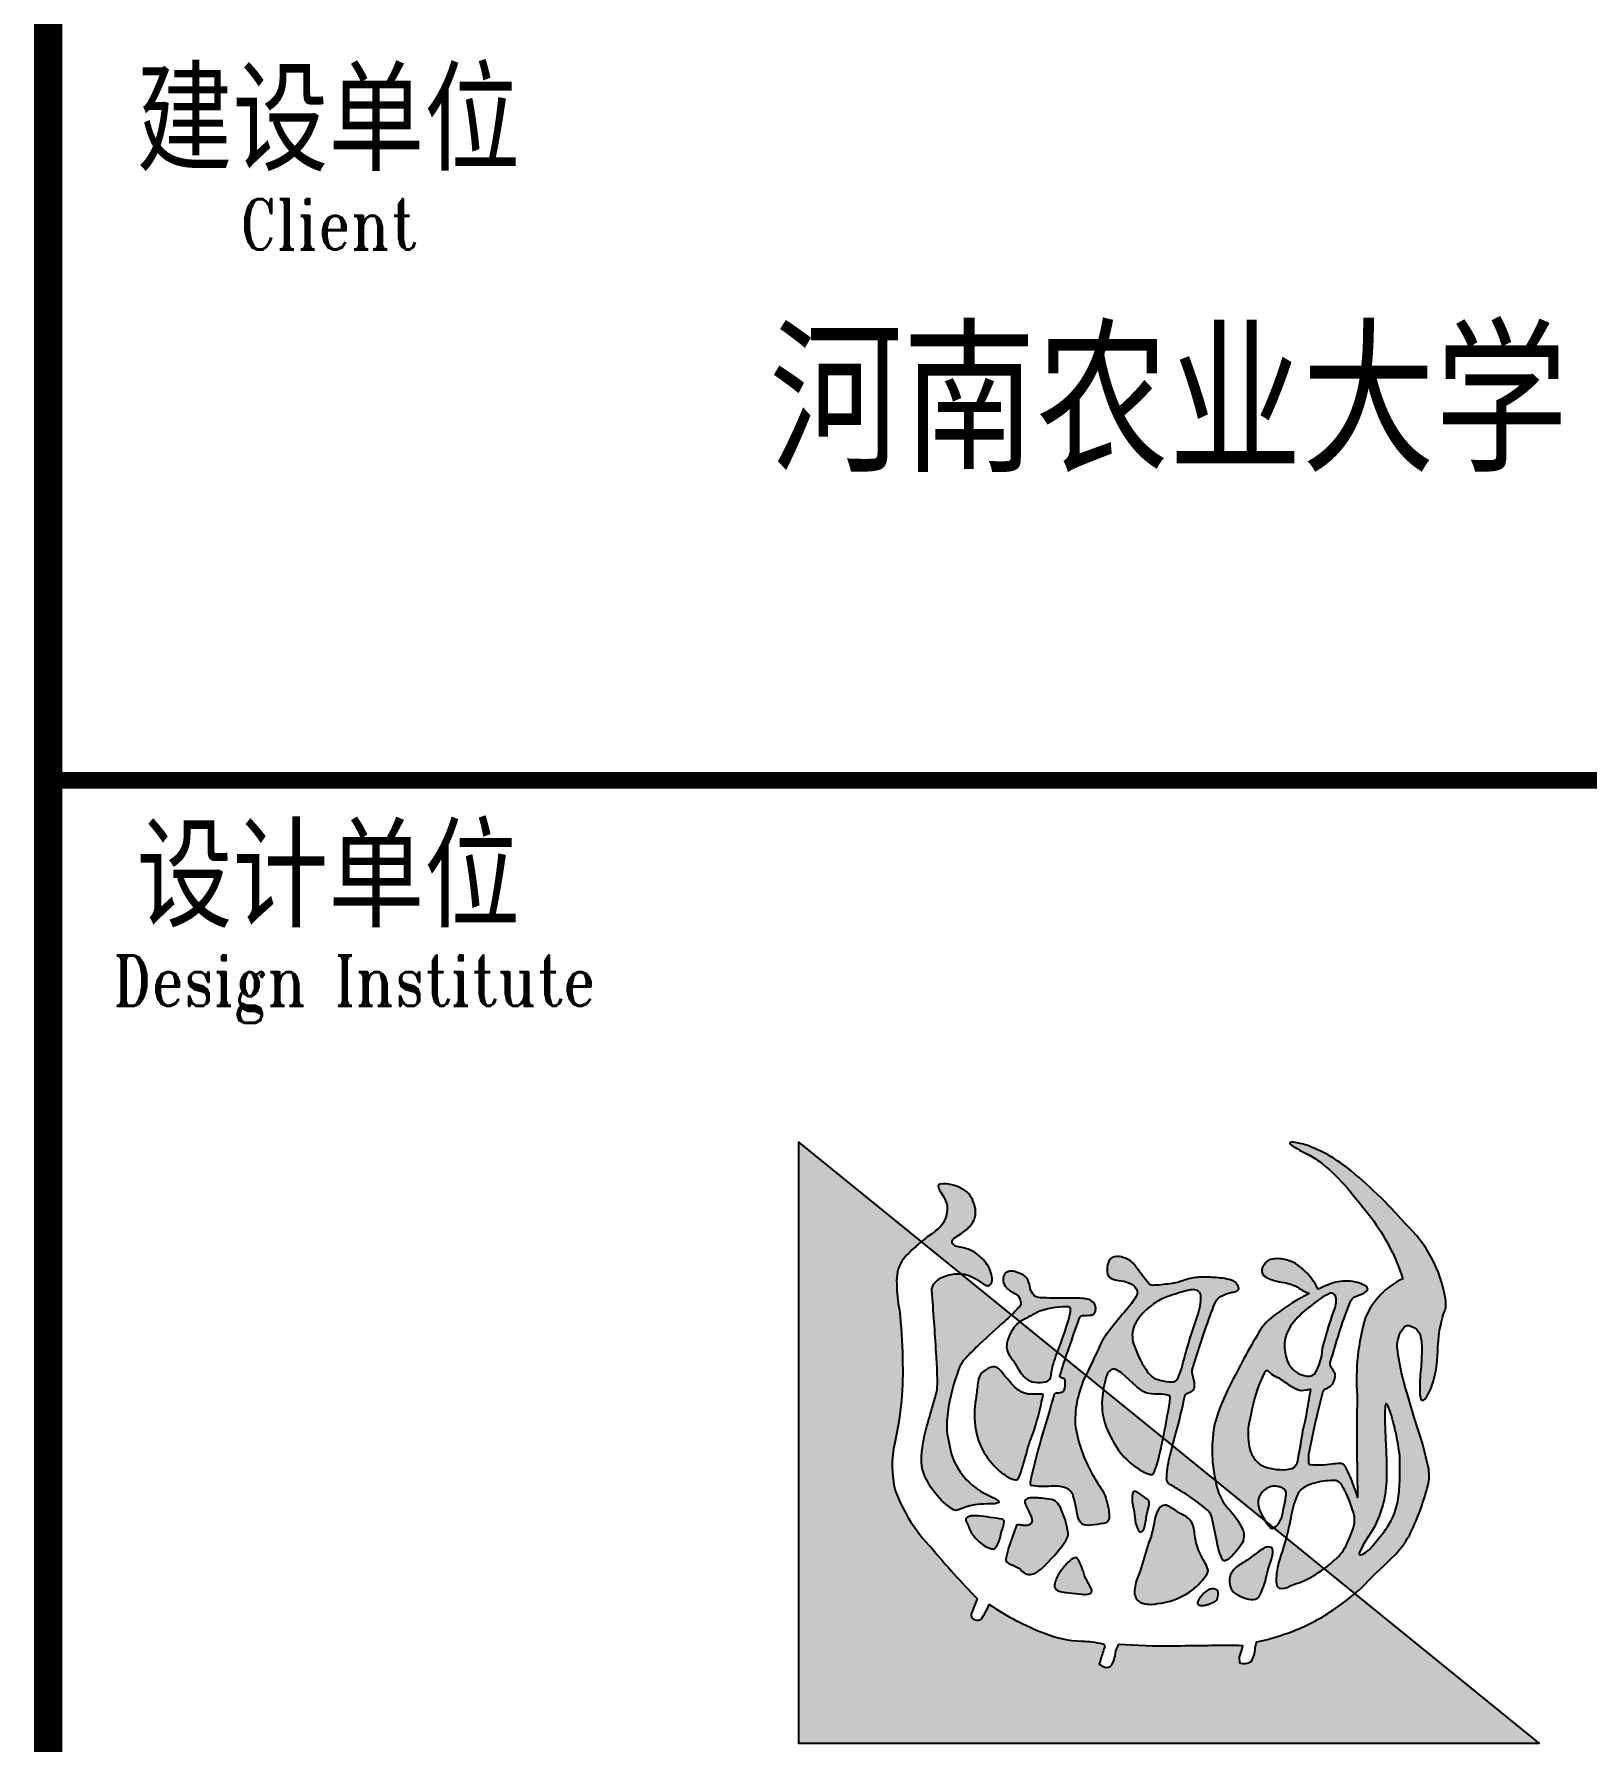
# Model space of a CAD drawing. Extents: x -336391 to 664021, y -458009 to -178412.
# Drawn here: x -31661 to -26119, y -327762 to -321666 of the extents above; entities that cross this region are included whole.
import ezdxf
from ezdxf.enums import TextEntityAlignment as Align

# ---------------------------------------------------------------- set-up
doc = ezdxf.new("R2010")
doc.units = 0
doc.header["$LTSCALE"] = 1000
doc.header["$MEASUREMENT"] = 0
doc.layers.get('0').update_dxf_attribs({"linetype": 'CONTINUOUS'})
doc.layers.add('图框', color=7, linetype='CONTINUOUS')
doc.styles.add('TKZ1_tjhts.shx', font='tjromant.shx', dxfattribs={"bigfont": 'tjhts.shx'})
doc.styles.add('TKZ2_tjkts.shx', font='tjromant.shx', dxfattribs={"bigfont": 'tjkts.shx'})

# ---------------------------------------------------------------- blocks, each defined once
blk = doc.blocks.new('TJAD_TK_LOGO')
for points in [[(0.3088, 0.2387, -0.055111), (0.2978, 0.218, -0.399817), (0.2889, 0.2131, -0.15154), (0.2813, 0.2164, -0.301448), (0.2805, 0.2256, 0.010306), (0.2893, 0.248, -0.01851), (0.2158, 0.3296, -0.103184), (0.1567, 0.4231, -0.120959), (0.1559, 0.5005, 0.063512), (0.1683, 0.6375, 0.024265), (0.1633, 0.7157, -0.039016), (0.1589, 0.7586, -0.148803), (0.1672, 0.7952, -0.063522), (0.1899, 0.8185, -0.021561), (0.1991, 0.8269), (0, 0.9887), (0, 0.0136), (1.2, 0.0136), (0.9015, 0.2562, -0.02734), (0.8698, 0.2318, -0.056811), (0.8015, 0.1955, -0.043653), (0.7428, 0.1781, 0.070224), (0.7398, 0.1676, -0.155586), (0.7336, 0.1464, -0.268078), (0.7145, 0.1445, 0.046034), (0.7138, 0.1514, -0.10837), (0.7157, 0.158, 0.067272), (0.7193, 0.1723, 0.007869), (0.606, 0.1714, -0.018474), (0.519, 0.1742, 0.089356), (0.5135, 0.1595, -0.084297), (0.509, 0.1441, -0.378712), (0.4979, 0.1366, -0.129516), (0.4872, 0.1418, 0.010082), (0.4893, 0.1483, -0.06366), (0.4927, 0.1585, -0.047427), (0.496, 0.17, 0.412458), (0.4928, 0.175, 0.04646), (0.4591, 0.1791, -0.083304), (0.3984, 0.1918, -0.056916)], [(0.2775, 0.8514, 0.150805), (0.2864, 0.8696, 0.118181), (0.2844, 0.888, 0.061251), (0.2779, 0.9015, 0.110829), (0.2658, 0.9118, 0.065976), (0.2483, 0.9188, 0.129921), (0.2287, 0.9197, 0.40681), (0.2264, 0.9157, 0.07663), (0.2303, 0.907, -0.019502), (0.2369, 0.8958, -0.085799), (0.2406, 0.8843, -0.150999), (0.2351, 0.8585, -0.086307), (0.2248, 0.8465, -0.019332), (0.2062, 0.8326, 0.015742), (0.1991, 0.8269), (0.2636, 0.7745, -0.014783), (0.2672, 0.7742, -0.092021), (0.2852, 0.7675, -0.021612), (0.2992, 0.7583, 0.020501), (0.3016, 0.7569, -0.138406), (0.302, 0.7565, -0.004327), (0.3042, 0.7558, 0.041521), (0.3068, 0.7553, 0.017006), (0.3094, 0.7562, 0.175362), (0.3127, 0.7602, 0.115175), (0.3133, 0.7703, 0.133458), (0.3016, 0.7947, 0.090138), (0.282, 0.8113, 0.068529), (0.2674, 0.8165, -0.013934), (0.2566, 0.8189, -0.201719), (0.2496, 0.8239, -0.378426), (0.2504, 0.8307, -0.084166), (0.2598, 0.8373, 0.070184)], [(0.4736, 0.7314, 0.018572), (0.4732, 0.7314), (0.4732, 0.7318, 0.06936), (0.4703, 0.733, 0.047212), (0.46, 0.7347, 0.024282), (0.4431, 0.7352, -0.000753), (0.4115, 0.7353, -0.013374), (0.3921, 0.7358, -0.164458), (0.3817, 0.7396, -0.15617), (0.3755, 0.7508, 0.064833), (0.3714, 0.765, 0.17195), (0.3603, 0.7744, 0.077232), (0.3482, 0.7786, 0.099365), (0.3407, 0.7784, 0.128164), (0.3354, 0.7756, 0.199677), (0.3314, 0.766, 0.156287), (0.3348, 0.7545, 0.086381), (0.3434, 0.7463, 0.029794), (0.3514, 0.742, -0.218512), (0.3587, 0.7337, -0.050196), (0.3602, 0.726, -0.223734), (0.3564, 0.7197, -0.013892), (0.3452, 0.7082), (0.3589, 0.6971, -0.00619), (0.3868, 0.7123, -0.093205), (0.4339, 0.7212, -0.103421), (0.4394, 0.72, -0.384925), (0.4409, 0.717, -0.045853), (0.4384, 0.7029, -0.014561), (0.4233, 0.6576, 0.006316), (0.4195, 0.6478), (0.4323, 0.6374, -0.003465), (0.4348, 0.6445, -0.002724), (0.4557, 0.7043, -0.338072), (0.4611, 0.707, 0.005218), (0.4734, 0.7074, 0.309415), (0.4756, 0.7082, 0.132077), (0.4786, 0.7099, 0.147744), (0.4814, 0.7154, 0.135646), (0.4808, 0.7231, 0.18433)], [(0.2636, 0.7745, 0.064867), (0.2476, 0.7736, 0.116531), (0.2256, 0.7646, 0.208218), (0.2161, 0.7503, 0.02194), (0.2164, 0.7413, -0.003556), (0.2234, 0.6402, -0.008585), (0.2249, 0.6059, -0.036626), (0.2244, 0.5869, -0.030322), (0.2188, 0.5654, 0.008639), (0.2079, 0.5277, 0.029199), (0.2005, 0.4927, 0.047639), (0.1991, 0.4689, 0.083135), (0.2032, 0.4501, 0.077424), (0.2218, 0.4185, 0.095524), (0.2514, 0.392, 0.133345), (0.2555, 0.391, 0.037671), (0.266, 0.3945, -0.074764), (0.2892, 0.4005, -0.017227), (0.3115, 0.4018, 0.103318), (0.3238, 0.4034, 0.529251), (0.3243, 0.406, 0.058891), (0.3103, 0.4144, -0.106556), (0.2722, 0.4408, -0.157893), (0.2439, 0.4997, -0.090292), (0.2406, 0.5406, -0.061166), (0.2567, 0.6121, -0.11155), (0.2702, 0.6374, -0.016825), (0.2934, 0.6606, -0.002917), (0.3335, 0.6973, 0.013927), (0.3452, 0.7082)], [(0.7559, 0.3745, 0.010654), (0.7583, 0.3709, 0.091005), (0.7649, 0.363, 0.311976), (0.7704, 0.3627)]]:
    blk.add_hatch(color=256).paths.add_polyline_path(points)
h = blk.add_hatch(color=256)
h.paths.add_polyline_path([(0.9815, 0.6879, -0.266995), (0.9881, 0.6909, -0.078548), (0.9944, 0.6887, -0.061401), (1.0014, 0.6847, -0.140506), (1.0072, 0.6756, -0.075077), (1.01, 0.6533, -0.023792), (1.0084, 0.6201, 0.028581), (1.0066, 0.5847, 0.083513), (1.0086, 0.5717, 0.556873), (1.0142, 0.5709, 0.099876), (1.0276, 0.5963, 0.058859), (1.0349, 0.6333, 0.00868), (1.0364, 0.6602, -0.055868), (1.0453, 0.7097, 0.012909), (1.0489, 0.7191, 0.07627), (1.0482, 0.7339, 0.168287), (0.9831, 0.856, 0.045812), (0.8895, 0.9461, 0.082299), (0.8236, 0.9829, 0.045024), (0.8019, 0.9879, 0.184323), (0.7964, 0.9871, 0.401214), (0.7969, 0.9849, 0.073894), (0.8027, 0.9803, 0.009968), (0.8278, 0.9671, -0.045085), (0.8493, 0.9526, -0.042435), (0.8895, 0.9133, -0.014659), (0.9326, 0.8595, -0.075958), (0.9793, 0.7665, 0.183281), (0.9189, 0.7042, 0.093166), (0.9053, 0.5774, 0.002645), (0.9049, 0.5388), (0.9501, 0.5388, -0.021718), (0.9509, 0.5614, -0.060902), (0.9515, 0.5634, -0.750169), (0.9534, 0.5633, -0.062141), (0.956, 0.5585, -0.02804), (0.962, 0.5406, -0.001207), (0.9625, 0.5388), (0.9987, 0.5388), (0.9978, 0.5418), (0.9864, 0.5809, -0.042759), (0.9711, 0.6483, -0.166183), (0.9757, 0.68, -0.02967)])
h.paths.add_polyline_path([(0.9205, 0.7467, 0.337691), (0.9223, 0.7504, 0.234051), (0.9175, 0.7558, 0.085029), (0.898, 0.762, 0.109404), (0.8666, 0.76, 0.027051), (0.8419, 0.7495, 0.096966), (0.8201, 0.7794, 0.147389), (0.7879, 0.798, 0.110178), (0.7649, 0.7978, 0.193659), (0.7543, 0.7891, 0.105864), (0.7507, 0.7813, 0.322715), (0.7561, 0.77, 0.090222), (0.7753, 0.7627, 0.021428), (0.79, 0.7597, -0.062248), (0.8018, 0.7563, -0.0489), (0.8136, 0.7497, 0.061445), (0.8276, 0.7426, 0.045204), (0.7732, 0.709, 0.105153), (0.7461, 0.6801, 0.017534), (0.699, 0.5933, 0.04727), (0.6765, 0.5388), (0.7311, 0.5388, -0.016538), (0.7329, 0.5457, -0.06987), (0.7549, 0.6147, -0.55525), (0.7623, 0.616, 0.087068), (0.7725, 0.608, 0.000587), (0.779, 0.6054, 0.051645), (0.7807, 0.6041, 0.002312), (0.7982, 0.5921, 0.1078), (0.8147, 0.5849, 0.06971), (0.8302, 0.5876, -0.002349), (0.8243, 0.554, -0.014725), (0.8217, 0.5388), (0.8389, 0.5388, -0.003665), (0.8417, 0.5498, -0.003176), (0.8503, 0.5842, -0.214328), (0.8554, 0.5888, 0.079005), (0.8638, 0.5943, 0.136284), (0.8689, 0.6041, 0.042038), (0.8698, 0.6101, 0.121208), (0.8685, 0.6149, 0.033156), (0.8637, 0.6221, -0.089896), (0.8614, 0.627, -0.153361), (0.8622, 0.6323, -0.00558), (0.8761, 0.6782, -0.02004), (0.8922, 0.7241, -0.10938), (0.8997, 0.7368, 0.024126), (0.911, 0.7409, 0.094696)])
h.paths.add_polyline_path([(0.8709, 0.7365, -0.143663), (0.8674, 0.7141, 0.018808), (0.8493, 0.6538, -0.117601), (0.8367, 0.6124, -0.229986), (0.8191, 0.6095, -0.2857), (0.7904, 0.6393, -0.267121), (0.8025, 0.6968, -0.053371), (0.8316, 0.7238, -0.07094), (0.8606, 0.7426, -0.49062)], flags=16)
h = blk.add_hatch(color=256)
h.paths.add_polyline_path([(0.7123, 0.7547, 0.083086), (0.7078, 0.7611, 0.127732), (0.7011, 0.7644, 0.060999), (0.6727, 0.7685, 0.050289), (0.6488, 0.769, 0.061315), (0.6263, 0.7647, -0.058239), (0.6053, 0.759, -0.023274), (0.5769, 0.7559, -0.318074), (0.5654, 0.7615, -0.012807), (0.5459, 0.787, 0.176594), (0.5273, 0.8007, 0.141446), (0.5118, 0.8023, 0.254042), (0.5015, 0.7926, 0.094349), (0.5002, 0.7774, 0.272202), (0.5073, 0.7669, 0.06938), (0.523, 0.7632, -0.099001), (0.5405, 0.7575, -0.173209), (0.5486, 0.7467, -0.244282), (0.547, 0.7377, -0.042049), (0.5309, 0.7159, 0.019533), (0.5043, 0.6835, 0.074328), (0.4889, 0.6592, -0.003717), (0.4656, 0.6104), (0.4938, 0.5874, -0.03259), (0.4985, 0.6073, -0.114709), (0.5043, 0.6174), (0.5072, 0.6195), (0.5091, 0.6202), (0.5118, 0.6201), (0.5142, 0.6193), (0.5231, 0.6138), (0.5294, 0.6085), (0.5482, 0.5915), (0.5545, 0.5865), (0.5549, 0.5865, 0.137325), (0.5628, 0.5817, 0.052206), (0.5812, 0.5795, -0.039081), (0.5963, 0.5784, -0.061234), (0.5998, 0.5775, -0.389955), (0.6022, 0.5741, -0.015439), (0.6014, 0.5665, -0.009793), (0.5919, 0.5135, -0.001555), (0.5909, 0.5086), (0.6061, 0.4962, -0.005675), (0.6129, 0.5218, 0.021764), (0.6244, 0.5699, -0.037231), (0.6265, 0.5785, -0.166808), (0.6296, 0.5808, 0.014415), (0.6366, 0.5837, 0.232872), (0.6415, 0.5909, 0.087887), (0.641, 0.6009, 0.002273), (0.6378, 0.6149, -0.178357), (0.6381, 0.6188, -0.001216), (0.6509, 0.6596, -0.011476), (0.6643, 0.6991, -0.017032), (0.6756, 0.7288, -0.192629), (0.6888, 0.7399, -0.05264), (0.7021, 0.7447, 0.121865), (0.7115, 0.7475, 0.384919)])
h.paths.add_polyline_path([(0.5967, 0.7372, -0.021509), (0.6281, 0.7468, -0.053885), (0.6378, 0.7487, -0.363115), (0.652, 0.7407, -0.093078), (0.646, 0.7046, 0.023125), (0.6222, 0.6265, -0.067346), (0.6135, 0.6034, -0.278742), (0.6057, 0.5995, -0.067064), (0.5855, 0.6021, -0.223721), (0.5632, 0.6194, -0.070697), (0.543, 0.6609, -0.171192), (0.5437, 0.69, -0.090372), (0.5638, 0.7166, -0.097027)], flags=16)
h = blk.add_hatch(color=256)
h.paths.add_polyline_path([(0.4195, 0.6478), (0.3589, 0.6971, 0.122439), (0.3441, 0.6794, 0.077208), (0.3376, 0.6622, 0.221374), (0.3431, 0.6401, -0.044103), (0.3534, 0.6251, 0.092474), (0.3673, 0.6059, 0.149827), (0.383, 0.5987, 0.078107), (0.4006, 0.5996, 0.300992), (0.4085, 0.6066, 0.003448), (0.4116, 0.6244, -0.014936)])
h.paths.add_polyline_path([(0.4481, 0.5312, -0.118411), (0.4656, 0.6104), (0.4323, 0.6374, 0.013731), (0.4236, 0.6091, 0.354128), (0.4255, 0.6066, 0.149403), (0.4255, 0.6062, -0.033756), (0.429, 0.6051, -0.301225), (0.4322, 0.6016, -0.067966), (0.4306, 0.5853, -0.155357), (0.4255, 0.5826, -0.0383), (0.4175, 0.5813, 0.394404), (0.4141, 0.5771, -0.002997), (0.3933, 0.5061, 0.027314), (0.3759, 0.4366, 0.262389), (0.3769, 0.4312, 0.054171), (0.4093, 0.4301, -0.120269), (0.4322, 0.4278, -0.238212), (0.445, 0.4145, -0.030328), (0.4518, 0.3843, 0.177342), (0.4589, 0.3692, 0.189169), (0.4732, 0.3674, 0.024901), (0.4941, 0.3699, 0.43233), (0.5035, 0.3812, 0.054023), (0.4992, 0.4064, 0.072563), (0.4928, 0.4227, -0.024272), (0.4732, 0.4551, -0.09052)])
h.paths.add_polyline_path([(0.5909, 0.5086), (0.4938, 0.5874, 0.02545), (0.492, 0.5716, 0.128799), (0.5009, 0.5201, 0.044216), (0.5216, 0.4843, 0.076323), (0.548, 0.4604, 0.034366), (0.5624, 0.4519, 0.076032), (0.5722, 0.4489, 0.341488), (0.575, 0.4509, 0.069217), (0.5844, 0.4795, 0.009229)])
h.paths.add_polyline_path([(0.6061, 0.4962, 0.003269), (0.6024, 0.4814, 0.051211), (0.5967, 0.4451, 0.204101), (0.5987, 0.435, -0.011598), (0.6232, 0.4203, -0.044991), (0.6598, 0.3936, -0.200983), (0.6695, 0.3801, -0.006426), (0.6785, 0.3385, 0.079721), (0.6871, 0.3112, 0.326464), (0.6907, 0.3094, 0.087838), (0.6948, 0.3111, 0.087656), (0.7146, 0.3317, 0.286319), (0.7196, 0.3603, 0.076349), (0.7011, 0.3885, -0.160397), (0.6755, 0.4398), (0.6755, 0.4398)])
h.paths.add_polyline_path([(0.8517, 0.2966), (0.7903, 0.3465, 0.007087), (0.7769, 0.3013, 0.070922), (0.7741, 0.2754, 0.248353), (0.779, 0.265, 0.199635), (0.7954, 0.2684, -0.006886), (0.8134, 0.2746, 0.05678), (0.8467, 0.293, 0.006803)])
h = blk.add_hatch(color=256)
h.paths.add_polyline_path([(0.393, 0.5629, -0.011586), (0.3965, 0.5787, 0.253288), (0.3961, 0.5791, 0.095247), (0.3878, 0.5795, -0.0106), (0.3763, 0.5795, -0.133876), (0.3608, 0.5833, -0.082431), (0.3451, 0.5964, -0.01622), (0.3317, 0.6124, 0.042319), (0.324, 0.621, 0.140851), (0.3172, 0.6238, 0.145933), (0.3085, 0.6218, 0.038492), (0.302, 0.6178), (0.3016, 0.6178, 0.000616), (0.3, 0.6162, 0.032553), (0.2979, 0.6148, 0.095329), (0.2942, 0.6103, 0.096767), (0.2905, 0.5971, -0.001525), (0.2876, 0.5737, 0.034244), (0.285, 0.5522, 0.085899), (0.2916, 0.5041, 0.097395), (0.3137, 0.4669, 0.083463), (0.3395, 0.445, 0.098864), (0.3517, 0.4407, 0.30663), (0.3559, 0.443, 0.075685), (0.3606, 0.4535, 0.009946), (0.371, 0.4905, -0.023424), (0.3776, 0.5099, 0.034776)])
h.paths.add_polyline_path([(0.3331, 0.3723, 0.321528), (0.3303, 0.3767, 0.021484), (0.2909, 0.382, 0.022843), (0.2815, 0.3822, 0.102534), (0.2763, 0.381, 0.130045), (0.2718, 0.3783, 0.267367), (0.2712, 0.3737, -0.005872), (0.2757, 0.3643, 0.058515), (0.2798, 0.3554, 0.081344), (0.2949, 0.3383, 0.099387), (0.3095, 0.3298, 0.035917), (0.3152, 0.3284, 0.245908), (0.3185, 0.3297, 0.105203), (0.327, 0.3486, -0.034055), (0.3316, 0.3653, 0.056891)])
h.paths.add_polyline_path([(0.4315, 0.3396, 0.245812), (0.436, 0.3593, 0.065072), (0.4255, 0.3925, 0.134826), (0.4253, 0.3934, -0.114996), (0.4251, 0.3945, 0.061748), (0.4182, 0.4045, 0.16919), (0.4099, 0.4088, 0.009694), (0.3932, 0.4108, 0.017654), (0.3823, 0.4116, 0.044621), (0.3745, 0.4112, 0.15913), (0.3675, 0.4082, 0.263058), (0.3666, 0.4036, 0.037983), (0.3754, 0.3845, -0.091013), (0.3784, 0.3745, -0.183458), (0.3763, 0.3696, -0.186991), (0.3705, 0.3666, -0.076588), (0.3638, 0.3668, 0.012233), (0.357, 0.368, 0.175338), (0.3532, 0.367, 0.023216), (0.3404, 0.3302, 0.04069), (0.3358, 0.3123, 0.28537), (0.3389, 0.3059, 0.048651), (0.3472, 0.3023, -0.083296), (0.3595, 0.2951, 0.044689), (0.3674, 0.2887, 0.196761), (0.3781, 0.2876, 0.127879), (0.3954, 0.2982, 0.050671)])
h.paths.add_polyline_path([(0.4633, 0.2851, 0.013244), (0.4608, 0.2933, 0.042352), (0.4538, 0.3106, 0.086452), (0.451, 0.3142, 0.181931), (0.4475, 0.3144, 0.105167), (0.437, 0.3071, 0.063777), (0.4225, 0.2892, 0.079039), (0.415, 0.2726, 0.295118), (0.4173, 0.2626, 0.12746), (0.4262, 0.259, 0.051219), (0.4378, 0.2577, -0.006938), (0.4592, 0.2552, 0.101871), (0.4716, 0.2561, 0.282022), (0.4753, 0.2604, 0.127329), (0.4734, 0.2662), (0.4732, 0.2662, -0.004335)])
h.paths.add_polyline_path([(0.6577, 0.3076, -0.058552), (0.6453, 0.3355, -0.043685), (0.6412, 0.3591, 0.088622), (0.6365, 0.3722, 0.151789), (0.6215, 0.3846, -0.046532), (0.6062, 0.3942, 0.04555), (0.5995, 0.3981, 0.043142), (0.5967, 0.3991), (0.5966, 0.3994, 0.251715), (0.5858, 0.3963, 0.137334), (0.5764, 0.371, -0.022108), (0.5712, 0.349, 0.025269), (0.5573, 0.3052, -0.028381), (0.5499, 0.2836, 0.095667), (0.5444, 0.258, 0.266705), (0.5545, 0.2414, 0.133638), (0.5811, 0.2399, 0.117773), (0.6341, 0.259, 0.081266), (0.6603, 0.2854, 0.080524), (0.6632, 0.2917), (0.6632, 0.292), (0.6636, 0.2924), (0.6636, 0.2952), (0.6632, 0.2952, 0.059624)])
h.paths.add_polyline_path([(0.5675, 0.4064, 0.121011), (0.5636, 0.4099, 0.051248), (0.5498, 0.4198, 0.077555), (0.5447, 0.4219, 0.238499), (0.5422, 0.4212, 0.167798), (0.5412, 0.4181, 0.09655), (0.5414, 0.3999, -0.014406), (0.5433, 0.3923, -0.00033), (0.5454, 0.375, 0.1059), (0.5513, 0.3573, 0.313865), (0.5557, 0.3565, 0.231713), (0.5604, 0.3643, 0.026659), (0.5643, 0.3846, -0.007425), (0.5681, 0.3998, 0.16995)])
h.paths.add_polyline_path([(0.6788, 0.2495, 0.082015), (0.6802, 0.2581, 0.360369), (0.6746, 0.2636, 0.094324), (0.6683, 0.2635, 0.109868), (0.6658, 0.2629, -0.017853), (0.6636, 0.2619), (0.6632, 0.2619, 0.095638), (0.6515, 0.2506, 0.069381), (0.6467, 0.2423, 0.391778), (0.6489, 0.2376, 0.16265), (0.6584, 0.2374, 0.029698), (0.6632, 0.2387), (0.6636, 0.2387, 0.027865), (0.6738, 0.2427, 0.232972)])
h.paths.add_polyline_path([(0.7651, 0.3086, -0.00792), (0.7663, 0.3122, -0.04061), (0.7673, 0.3161, 0.057732), (0.7686, 0.323, 0.231089), (0.7664, 0.3309, 0.223752), (0.7548, 0.3302, 0.032861), (0.7336, 0.3152, -0.012035), (0.7156, 0.3033, 0.160241), (0.7001, 0.2874, 0.160304), (0.6998, 0.2673, 0.221951), (0.7087, 0.2557, 0.080228), (0.7255, 0.2484, 0.124433), (0.7414, 0.2473, 0.177577), (0.7482, 0.2548, 0.06059), (0.7578, 0.2826, -0.013372)])
h = blk.add_hatch(color=256)
h.paths.add_polyline_path([(0.9516, 0.4998, -0.00262), (0.9505, 0.5265, -0.01182), (0.9501, 0.5388), (0.9049, 0.5388, 0.006126), (0.9053, 0.4493, 0.002492), (0.906, 0.4122, 0.048247), (0.8873, 0.4597, 0.065909), (0.8831, 0.4654, 0.224936), (0.8775, 0.467, 0.038284), (0.8638, 0.4659, -0.06616), (0.83, 0.4648, -0.485088), (0.8272, 0.4672, -0.101913), (0.8282, 0.4872, -0.016956), (0.8389, 0.5388), (0.8217, 0.5388, -0.017973), (0.8174, 0.5204, -0.010562), (0.8098, 0.4759, -0.208845), (0.8025, 0.4605, -0.11949), (0.791, 0.4574, -0.131776), (0.7484, 0.4648, -0.127624), (0.7317, 0.4882, -0.118385), (0.7311, 0.5388), (0.6765, 0.5388, 0.005191), (0.6747, 0.5326, 0.105733), (0.6755, 0.4398), (0.7181, 0.4052), (0.7448, 0.4052, -0.078177), (0.7468, 0.4144, -0.129583), (0.7582, 0.4264, -0.224047), (0.779, 0.4292, -0.071036), (0.7797, 0.4292, 0.101063), (0.781, 0.4285, -0.019588), (0.7826, 0.4281, -0.023828), (0.7843, 0.4274, -0.322257), (0.7901, 0.4162, -0.013384), (0.7884, 0.4052), (0.8042, 0.4052, -0.014271), (0.8075, 0.414, -0.194353), (0.8209, 0.4295, -0.094044), (0.855, 0.4388, -0.035175), (0.8707, 0.4396, -0.177154), (0.8802, 0.4322, -0.054292), (0.8934, 0.4052), (0.9481, 0.4052, 0.016129), (0.9506, 0.4167, 0.043741), (0.9529, 0.4602, 0.012835)])
h.paths.add_polyline_path([(1.0212, 0.4578), (1.011, 0.5001), (0.9987, 0.5388), (0.9625, 0.5388, -0.013434), (0.9677, 0.518, -0.01242), (0.9716, 0.4981, -0.017255), (0.9742, 0.4791, -0.024091), (0.974, 0.4334, -0.03797), (0.9709, 0.4052), (1.0122, 0.4052, 0.01383), (1.0187, 0.4273, 0.116879)])
h.paths.add_polyline_path([(0.9667, 0.319, 0.068823), (0.9925, 0.3556, 0.031999), (1.0122, 0.4052), (0.9709, 0.4052, -0.002893), (0.9705, 0.403, -0.072675), (0.9603, 0.3746, -0.038888), (0.9477, 0.3552, -0.02059), (0.9288, 0.3321, -0.114728), (0.9232, 0.3261, -0.052839), (0.9136, 0.3198), (0.911, 0.3189), (0.9088, 0.319), (0.9087, 0.322), (0.9144, 0.3343), (0.9184, 0.3407), (0.9328, 0.3631), (0.9415, 0.3829), (0.9415, 0.384, 0.030329), (0.9481, 0.4052), (0.8934, 0.4052, -0.019139), (0.8966, 0.395, -0.131139), (0.901, 0.3705, -0.068706), (0.8883, 0.3366, -0.106182), (0.8705, 0.3122, -0.027075), (0.8517, 0.2966), (0.9015, 0.2562, 0.015633), (0.9183, 0.2717, -0.009266)])
h = blk.add_hatch(color=256)
h.paths.add_polyline_path([(0.7975, 0.3787, -0.041396), (0.8042, 0.4052), (0.7884, 0.4052, -0.011453), (0.7864, 0.3958, -0.01007), (0.7826, 0.3786, -0.034546), (0.7785, 0.3708, -0.087737), (0.7704, 0.3627), (0.7903, 0.3465), (0.7903, 0.3465, 0.020125)])
h.paths.add_polyline_path([(0.7448, 0.4052), (0.7181, 0.4052), (0.7559, 0.3745, -0.051476), (0.7466, 0.3933, -0.099669)])
blk.add_lwpolyline([(0, 0.9887), (0, 0.0136), (1.2, 0.0136)], close=True)
blk.add_lwpolyline([(1.0482, 0.7339, 0.168287), (0.9831, 0.856, 0.045812), (0.8895, 0.9461, 0.082299), (0.8236, 0.9829, 0.045024), (0.8019, 0.9879, 0.184323), (0.7964, 0.9871, 0.401214), (0.7969, 0.9849, 0.073894), (0.8027, 0.9803, 0.009968), (0.8278, 0.9671, -0.045085), (0.8493, 0.9526, -0.042435), (0.8895, 0.9133, -0.014659), (0.9326, 0.8595, -0.075958), (0.9793, 0.7665, 0.183281), (0.9189, 0.7042, 0.093166), (0.9053, 0.5774, 0.00877), (0.9053, 0.4493, 0.002492), (0.906, 0.4122, 0.048247), (0.8873, 0.4597, 0.065909), (0.8831, 0.4654, 0.224936), (0.8775, 0.467, 0.038284), (0.8638, 0.4659, -0.06616), (0.83, 0.4648, -0.485088), (0.8272, 0.4672, -0.101913), (0.8282, 0.4872, -0.020622), (0.8417, 0.5498, -0.003176), (0.8503, 0.5842, -0.214328), (0.8554, 0.5888, 0.079005), (0.8638, 0.5943, 0.136284), (0.8689, 0.6041, 0.042038), (0.8698, 0.6101, 0.13569), (0.8682, 0.6154, 0.030912), (0.8637, 0.6221, -0.089896), (0.8614, 0.627, -0.153361), (0.8622, 0.6323, -0.00558), (0.8761, 0.6782, -0.02004), (0.8922, 0.7241, -0.10938), (0.8997, 0.7368, 0.024126), (0.911, 0.7409, 0.094696), (0.9205, 0.7467, 0.397569), (0.9221, 0.751, 0.211166), (0.9175, 0.7558, 0.085029), (0.898, 0.762, 0.109404), (0.8666, 0.76, 0.027051), (0.8419, 0.7495, 0.096966), (0.8201, 0.7794, 0.147389), (0.7879, 0.798, 0.110178), (0.7649, 0.7978, 0.193659), (0.7543, 0.7891, 0.105864), (0.7507, 0.7813, 0.322715), (0.7561, 0.77, 0.090222), (0.7753, 0.7627, 0.021428), (0.79, 0.7597, -0.062248), (0.8018, 0.7563, -0.0489), (0.8136, 0.7497, 0.061445), (0.8276, 0.7426, 0.045204), (0.7732, 0.709, 0.105153), (0.7461, 0.6801, 0.017534), (0.699, 0.5933, 0.052474), (0.6747, 0.5326, 0.105733), (0.6755, 0.4398, 0.160397), (0.7011, 0.3885, -0.076349), (0.7196, 0.3603, -0.286319), (0.7146, 0.3317, -0.087656), (0.6948, 0.3111, -0.08033), (0.6911, 0.3095, -0.368951), (0.687, 0.3114, -0.079318), (0.6785, 0.3385, 0.006426), (0.6695, 0.3801, 0.200983), (0.6598, 0.3936, 0.044991), (0.6232, 0.4203, 0.011598), (0.5987, 0.435, -0.204101), (0.5967, 0.4451, -0.051211), (0.6024, 0.4814, -0.008944), (0.6129, 0.5218, 0.021764), (0.6244, 0.5699, -0.037231), (0.6265, 0.5785, -0.166808), (0.6296, 0.5808, 0.014415), (0.6366, 0.5837, 0.232872), (0.6415, 0.5909, 0.087887), (0.641, 0.6009, 0.002324), (0.6377, 0.6152, -0.163549), (0.6381, 0.6188, -0.001216), (0.6509, 0.6596, -0.011476), (0.6643, 0.6991, -0.017032), (0.6756, 0.7288, -0.192629), (0.6888, 0.7399, -0.05264), (0.7021, 0.7447, 0.121865), (0.7115, 0.7475, 0.384919), (0.7123, 0.7547, 0.083086), (0.7078, 0.7611, 0.127732), (0.7011, 0.7644, 0.060999), (0.6727, 0.7685, 0.050289), (0.6488, 0.769, 0.061315), (0.6263, 0.7647, -0.058239), (0.6053, 0.759, -0.023274), (0.5769, 0.7559, -0.318074), (0.5654, 0.7615, -0.012807), (0.5459, 0.787, 0.176594), (0.5273, 0.8007, 0.141446), (0.5118, 0.8023, 0.254042), (0.5015, 0.7926, 0.094349), (0.5002, 0.7774, 0.272202), (0.5073, 0.7669, 0.06938), (0.523, 0.7632, -0.099001), (0.5405, 0.7575, -0.176084), (0.5487, 0.7465, -0.238335), (0.547, 0.7377, -0.042049), (0.5309, 0.7159, 0.019533), (0.5043, 0.6835, 0.074328), (0.4889, 0.6592, -0.003717), (0.4656, 0.6104, 0.118412), (0.4481, 0.5312, 0.09052), (0.4732, 0.4551, 0.024272), (0.4928, 0.4227, -0.072563), (0.4992, 0.4064, -0.054023), (0.5035, 0.3812, -0.43233), (0.4941, 0.3699, -0.024901), (0.4732, 0.3674, -0.189169), (0.4589, 0.3692, -0.177342), (0.4518, 0.3843, 0.030328), (0.445, 0.4145, 0.238212), (0.4322, 0.4278, 0.120269), (0.4093, 0.4301, -0.054171), (0.3769, 0.4312, -0.262389), (0.3759, 0.4366, -0.027314), (0.3933, 0.5061, 0.002997), (0.4141, 0.5771, -0.42145), (0.4179, 0.5814, 0.036527), (0.4255, 0.5826, 0.155357), (0.4306, 0.5853, 0.067966), (0.4322, 0.6016, 0.301225), (0.429, 0.6051, 0.033756), (0.4255, 0.6062, -0.149403), (0.4255, 0.6066, -0.354128), (0.4236, 0.6091, -0.017197), (0.4348, 0.6445, -0.010154), (0.4348, 0.6445, -0.002724), (0.4557, 0.7043, -0.338072), (0.4611, 0.707, 0.005218), (0.4734, 0.7074, 0.309415), (0.4756, 0.7082, 0.132077), (0.4786, 0.7099, 0.147744), (0.4814, 0.7154, 0.135646), (0.4808, 0.7231, 0.18433), (0.4736, 0.7314, 0.018572), (0.4732, 0.7314), (0.4732, 0.7318, 0.071117), (0.4702, 0.733, 0.046841), (0.46, 0.7347, 0.024282), (0.4431, 0.7352, -0.000753), (0.4115, 0.7353, -0.013374), (0.3921, 0.7358, -0.164458), (0.3817, 0.7396, -0.15617), (0.3755, 0.7508, 0.064833), (0.3714, 0.765, 0.17195), (0.3603, 0.7744, 0.077232), (0.3482, 0.7786, 0.099365), (0.3407, 0.7784, 0.128164), (0.3354, 0.7756, 0.199677), (0.3314, 0.766, 0.156287), (0.3348, 0.7545, 0.086381), (0.3434, 0.7463, 0.029794), (0.3514, 0.742, -0.218512), (0.3587, 0.7337, -0.050196), (0.3602, 0.726, -0.223734), (0.3564, 0.7197, -0.027824), (0.3335, 0.6973, 0.002917), (0.2934, 0.6606, 0.016825), (0.2702, 0.6374, 0.11155), (0.2567, 0.6121, 0.061166), (0.2406, 0.5406, 0.090292), (0.2439, 0.4997, 0.157893), (0.2722, 0.4408, 0.106556), (0.3103, 0.4144, -0.057352), (0.324, 0.4062, -0.620281), (0.3238, 0.4034, -0.103318), (0.3115, 0.4018, 0.017227), (0.2892, 0.4005, 0.074764), (0.266, 0.3945, -0.037671), (0.2555, 0.391, -0.146442), (0.2511, 0.3922, -0.094541), (0.2218, 0.4185, -0.075684), (0.2035, 0.4493, -0.086697), (0.1991, 0.4689, -0.047639), (0.2005, 0.4927, -0.029199), (0.2079, 0.5277, -0.008639), (0.2188, 0.5654, 0.030322), (0.2244, 0.5869, 0.036626), (0.2249, 0.6059, 0.008585), (0.2234, 0.6402, 0.003541), (0.2164, 0.7409, -0.022961), (0.2161, 0.7503, -0.208218), (0.2256, 0.7646, -0.116531), (0.2476, 0.7736, -0.079727), (0.2672, 0.7742, -0.092021), (0.2852, 0.7675, -0.021612), (0.2992, 0.7583, 0.020501), (0.3016, 0.7569, -0.138406), (0.302, 0.7565, -0.004327), (0.3042, 0.7558, 0.041521), (0.3068, 0.7553, 0.017006), (0.3094, 0.7562, 0.218913), (0.313, 0.7614, 0.100805), (0.3133, 0.7703, 0.133458), (0.3016, 0.7947, 0.090138), (0.282, 0.8113, 0.068529), (0.2674, 0.8165, -0.013934), (0.2566, 0.8189, -0.201719), (0.2496, 0.8239, -0.33618), (0.2499, 0.8301, -0.089843), (0.2598, 0.8373, 0.067656), (0.2769, 0.8508, 0.15691), (0.2864, 0.8696, 0.118181), (0.2844, 0.888, 0.061251), (0.2779, 0.9015, 0.110829), (0.2658, 0.9118, 0.065976), (0.2483, 0.9188, 0.126476), (0.2292, 0.9198, 0.453262), (0.2264, 0.9157, 0.07663), (0.2303, 0.907, -0.019502), (0.2369, 0.8958, -0.085799), (0.2406, 0.8843, -0.150999), (0.2351, 0.8585, -0.086307), (0.2248, 0.8465, -0.019332), (0.2062, 0.8326, 0.037315), (0.1899, 0.8185, 0.063522), (0.1672, 0.7952, 0.148803), (0.1589, 0.7586, 0.039016), (0.1633, 0.7157, -0.024265), (0.1683, 0.6375, -0.063512), (0.1559, 0.5005, 0.120959), (0.1567, 0.4231, 0.103184), (0.2158, 0.3296, 0.01851), (0.2893, 0.248, -0.010306), (0.2805, 0.2256, 0.301448), (0.2813, 0.2164, 0.15154), (0.2889, 0.2131, 0.399817), (0.2978, 0.218, 0.055111), (0.3088, 0.2387, 0.056916), (0.3984, 0.1918, 0.083304), (0.4591, 0.1791, -0.046418), (0.4928, 0.175, -0.509372), (0.4955, 0.1688, 0.042269), (0.4927, 0.1585, 0.06366), (0.4893, 0.1483, -0.010082), (0.4872, 0.1418, 0.129516), (0.4979, 0.1366, 0.378712), (0.509, 0.1441, 0.084297), (0.5135, 0.1595, -0.089356), (0.519, 0.1742, 0.018474), (0.606, 0.1714, -0.007869), (0.7193, 0.1723, -0.067272), (0.7157, 0.158, 0.10837), (0.7138, 0.1514, -0.046034), (0.7145, 0.1445, 0.268078), (0.7336, 0.1464, 0.155586), (0.7398, 0.1676, -0.070224), (0.7428, 0.1781, 0.043653), (0.8015, 0.1955, 0.056811), (0.8698, 0.2318, 0.042991), (0.9183, 0.2717, -0.009266), (0.9667, 0.319, 0.068823), (0.9925, 0.3556, 0.045849), (1.0187, 0.4273, 0.116879), (1.0212, 0.4578), (1.011, 0.5001), (0.9978, 0.5418), (0.9864, 0.5809, -0.042759), (0.9711, 0.6483, -0.166183), (0.9757, 0.68, -0.02967), (0.9815, 0.6879, -0.266995), (0.9881, 0.6909, -0.078548), (0.9944, 0.6887, -0.061401), (1.0014, 0.6847, -0.140506), (1.0072, 0.6756, -0.075077), (1.01, 0.6533, -0.023792), (1.0084, 0.6201, 0.028581), (1.0066, 0.5847, 0.083513), (1.0086, 0.5717, 0.561681), (1.0142, 0.5709, 0.099708), (1.0276, 0.5963, 0.059415), (1.0349, 0.6336, 0.008566), (1.0364, 0.6602, -0.055868), (1.0453, 0.7097, 0.012909), (1.0489, 0.7191, 0.07627)], format="xyb", close=True)
for points in [[(0.6281, 0.7468, 0.021509), (0.5967, 0.7372, 0.097027), (0.5638, 0.7166, 0.090372), (0.5437, 0.69, 0.169889), (0.5429, 0.6611, 0.071038), (0.5632, 0.6194, 0.223721), (0.5855, 0.6021, 0.067064), (0.6057, 0.5995, 0.278742), (0.6135, 0.6034, 0.067346), (0.6222, 0.6265, -0.023125), (0.646, 0.7046, 0.093078), (0.652, 0.7407, 0.363115), (0.6378, 0.7487, 0.053885), (0.6281, 0.7468, 6.810958)], [(0.4339, 0.7212, 0.093231), (0.3868, 0.7123, 0.00619), (0.3589, 0.6971, 0.122439), (0.3441, 0.6794, 0.077208), (0.3376, 0.6622, 0.223971), (0.3433, 0.6399, -0.043458), (0.3534, 0.6251, 0.092474), (0.3673, 0.6059, 0.149827), (0.383, 0.5987, 0.078107), (0.4006, 0.5996, 0.300992), (0.4085, 0.6066, 0.003448), (0.4116, 0.6244, -0.021253), (0.4233, 0.6576, 0.014561), (0.4384, 0.7029, 0.045853), (0.4409, 0.717, 0.360509), (0.4396, 0.7199, 0.107188), (0.4339, 0.7212, -16745.559379)], [(0.8606, 0.7426, 0.07094), (0.8316, 0.7238, 0.053371), (0.8025, 0.6968, 0.267121), (0.7904, 0.6393, 0.2857), (0.8191, 0.6095, 0.229986), (0.8367, 0.6124, 0.117601), (0.8493, 0.6538, -0.018808), (0.8674, 0.7141, 0.14456), (0.8708, 0.7367, 0.484806), (0.8606, 0.7426, 5.237074)], [(0.3961, 0.5791, 0.094892), (0.3878, 0.5795, -0.0106), (0.3763, 0.5795, -0.133876), (0.3608, 0.5833, -0.082431), (0.3451, 0.5964, -0.01622), (0.3317, 0.6124, 0.042319), (0.324, 0.621, 0.140851), (0.3172, 0.6238, 0.145933), (0.3085, 0.6218, 0.038492), (0.302, 0.6178), (0.3016, 0.6178, 0.000616), (0.3, 0.6162, 0.031804), (0.298, 0.6148, 0.096292), (0.2942, 0.6103, 0.096767), (0.2905, 0.5971, -0.001525), (0.2876, 0.5737, 0.034244), (0.285, 0.5522, 0.085899), (0.2916, 0.5041, 0.097395), (0.3137, 0.4669, 0.083463), (0.3395, 0.445, 0.098864), (0.3517, 0.4407, 0.30663), (0.3559, 0.443, 0.075685), (0.3606, 0.4535, 0.009946), (0.371, 0.4905, -0.023424), (0.3776, 0.5099, 0.034776), (0.393, 0.5629, -0.011586), (0.3965, 0.5787, 0.266953), (0.3961, 0.5791, -9.367818)], [(0.5963, 0.5784, 0.039081), (0.5812, 0.5795, -0.052206), (0.5628, 0.5817, -0.137325), (0.5549, 0.5865), (0.5545, 0.5865), (0.5482, 0.5915), (0.5294, 0.6085), (0.5231, 0.6138), (0.5142, 0.6193), (0.5118, 0.6201), (0.5091, 0.6202), (0.5072, 0.6195), (0.5043, 0.6174, 0.11368), (0.4985, 0.6074, 0.058255), (0.492, 0.5716, 0.128799), (0.5009, 0.5201, 0.044216), (0.5216, 0.4843, 0.076323), (0.548, 0.4604, 0.034366), (0.5624, 0.4519, 0.072238), (0.5717, 0.449, 0.392565), (0.575, 0.4509, 0.069217), (0.5844, 0.4795, 0.010784), (0.5919, 0.5135, 0.009793), (0.6014, 0.5665, 0.015439), (0.6022, 0.5741, 0.389955), (0.5998, 0.5775, 0.061234), (0.5963, 0.5784, -16.613237)], [(0.8302, 0.5876, -0.06971), (0.8147, 0.5849, -0.1078), (0.7982, 0.5921, -0.002312), (0.7807, 0.6041, -0.051645), (0.779, 0.6054, -0.000587), (0.7725, 0.608, -0.087068), (0.7623, 0.616, 0.55525), (0.7549, 0.6147, 0.06987), (0.7329, 0.5457, 0.135187), (0.7317, 0.4882, 0.127624), (0.7484, 0.4648, 0.131776), (0.791, 0.4574, 0.11949), (0.8025, 0.4605, 0.208845), (0.8098, 0.4759, 0.010562), (0.8174, 0.5204, 0.032706), (0.8243, 0.554, 0.002349), (0.8302, 0.5876, 0.084937)], [(0.9509, 0.5614, 0.033546), (0.9505, 0.5265, 0.00262), (0.9516, 0.4998, -0.012835), (0.9529, 0.4602, -0.043741), (0.9506, 0.4167, -0.046481), (0.9415, 0.384), (0.9415, 0.3829), (0.9328, 0.3631), (0.9184, 0.3407), (0.9144, 0.3343), (0.9087, 0.322), (0.9088, 0.3196), (0.9094, 0.3189), (0.911, 0.3189), (0.9136, 0.3198, 0.052839), (0.9232, 0.3261, 0.114728), (0.9288, 0.3321, 0.02059), (0.9477, 0.3552, 0.038888), (0.9603, 0.3746, 0.072675), (0.9705, 0.403, 0.040867), (0.974, 0.4334, 0.024091), (0.9742, 0.4791, 0.017255), (0.9716, 0.4981, 0.01242), (0.9677, 0.518, 0.014641), (0.962, 0.5406, 0.02804), (0.956, 0.5585, 0.062141), (0.9534, 0.5633, 0.750169), (0.9515, 0.5634, 0.060902), (0.9509, 0.5614, -13.357546)], [(0.5636, 0.4099, 0.051248), (0.5498, 0.4198, 0.074352), (0.545, 0.4219, 0.258738), (0.5422, 0.4212, 0.167798), (0.5412, 0.4181, 0.09655), (0.5414, 0.3999, -0.014406), (0.5433, 0.3923, -0.00033), (0.5454, 0.375, 0.1059), (0.5513, 0.3573, 0.313865), (0.5557, 0.3565, 0.231713), (0.5604, 0.3643, 0.026659), (0.5643, 0.3846, -0.007268), (0.568, 0.3995, 0.17843), (0.5675, 0.4064, 0.121011), (0.5636, 0.4099, -4.005973)], [(0.779, 0.4292, 0.224008), (0.7582, 0.4264, 0.129583), (0.7468, 0.4144, 0.179243), (0.7466, 0.3933, 0.062164), (0.7583, 0.3709, 0.091005), (0.7649, 0.363, 0.312007), (0.7704, 0.3627, 0.087732), (0.7785, 0.3708, 0.034546), (0.7826, 0.3786, 0.01007), (0.7864, 0.3958, 0.02484), (0.7901, 0.4162, 0.322257), (0.7843, 0.4274, 0.023828), (0.7826, 0.4281, 0.019588), (0.781, 0.4285, -0.101063), (0.7797, 0.4292, 0.071042), (0.779, 0.4292, 42.184609)], [(0.8075, 0.414, 0.0557), (0.7975, 0.3787, -0.020125), (0.7903, 0.3465, 0.007087), (0.7769, 0.3013, 0.070922), (0.7741, 0.2754, 0.248353), (0.779, 0.265, 0.199635), (0.7954, 0.2684, -0.006886), (0.8134, 0.2746, 0.05678), (0.8467, 0.293, 0.033884), (0.8705, 0.3122, 0.106182), (0.8883, 0.3366, 0.068706), (0.901, 0.3705, 0.131139), (0.8966, 0.395, 0.073508), (0.8802, 0.4322, 0.177154), (0.8707, 0.4396, 0.035175), (0.855, 0.4388, 0.094044), (0.8209, 0.4295, 0.194353), (0.8075, 0.414, 1.395504)], [(0.3745, 0.4112, 0.15913), (0.3675, 0.4082, 0.288408), (0.3667, 0.4032, 0.037176), (0.3754, 0.3845, -0.091013), (0.3784, 0.3745, -0.183458), (0.3763, 0.3696, -0.186991), (0.3705, 0.3666, -0.073503), (0.3641, 0.3668, 0.012051), (0.3574, 0.3679, 0.191959), (0.3532, 0.367, 0.023216), (0.3404, 0.3302, 0.04069), (0.3358, 0.3123, 0.28537), (0.3389, 0.3059, 0.048651), (0.3472, 0.3023, -0.083296), (0.3595, 0.2951, 0.044689), (0.3674, 0.2887, 0.196761), (0.3781, 0.2876, 0.127879), (0.3954, 0.2982, 0.050671), (0.4315, 0.3396, 0.245812), (0.436, 0.3593, 0.065072), (0.4255, 0.3925, 0.14855), (0.4253, 0.3935, -0.105311), (0.4251, 0.3945, 0.061748), (0.4182, 0.4045, 0.172152), (0.4097, 0.4088, 0.009599), (0.3932, 0.4108, 0.017654), (0.3823, 0.4116, 0.044621), (0.3745, 0.4112, 14.039162)], [(0.5995, 0.3981, 0.043142), (0.5967, 0.3991), (0.5966, 0.3994, 0.251715), (0.5858, 0.3963, 0.137334), (0.5764, 0.371, -0.022108), (0.5712, 0.349, 0.025269), (0.5573, 0.3052, -0.028381), (0.5499, 0.2836, 0.095667), (0.5444, 0.258, 0.266705), (0.5545, 0.2414, 0.133638), (0.5811, 0.2399, 0.117773), (0.6341, 0.259, 0.081266), (0.6603, 0.2854, 0.080524), (0.6632, 0.2917), (0.6632, 0.292), (0.6636, 0.2924), (0.6636, 0.2952), (0.6632, 0.2952, 0.059624), (0.6577, 0.3076, -0.058552), (0.6453, 0.3355, -0.043685), (0.6412, 0.3591, 0.088622), (0.6365, 0.3722, 0.151789), (0.6215, 0.3846, -0.046532), (0.6062, 0.3942, 0.04555), (0.5995, 0.3981, -0.637022)], [(0.3303, 0.3767, 0.021484), (0.2909, 0.382, 0.022843), (0.2815, 0.3822, 0.102534), (0.2763, 0.381, 0.130045), (0.2718, 0.3783, 0.297474), (0.2714, 0.3732, -0.00558), (0.2757, 0.3643, 0.058515), (0.2798, 0.3554, 0.081344), (0.2949, 0.3383, 0.099387), (0.3095, 0.3298, 0.035917), (0.3152, 0.3284, 0.291616), (0.3189, 0.3302, 0.101893), (0.327, 0.3486, -0.0334), (0.3315, 0.3649, 0.055709), (0.333, 0.3718, 0.351699), (0.3303, 0.3767, 0.192035)], [(0.4475, 0.3144, 0.105167), (0.437, 0.3071, 0.063777), (0.4225, 0.2892, 0.079039), (0.415, 0.2726, 0.295118), (0.4173, 0.2626, 0.12746), (0.4262, 0.259, 0.051219), (0.4378, 0.2577, -0.006938), (0.4592, 0.2552, 0.096731), (0.471, 0.2559, 0.313514), (0.4753, 0.2604, 0.118262), (0.4736, 0.2658), (0.4736, 0.2661), (0.4732, 0.2662, -0.004335), (0.4633, 0.2851, 0.013244), (0.4608, 0.2933, 0.040921), (0.4541, 0.31, 0.09847), (0.451, 0.3142, 0.181931), (0.4475, 0.3144, 6.785247)], [(0.7548, 0.3302, 0.032861), (0.7336, 0.3152, -0.012035), (0.7156, 0.3033, 0.160241), (0.7001, 0.2874, 0.160304), (0.6998, 0.2673, 0.221951), (0.7087, 0.2557, 0.080228), (0.7255, 0.2484, 0.124433), (0.7414, 0.2473, 0.177577), (0.7482, 0.2548, 0.06059), (0.7578, 0.2826, -0.013372), (0.7651, 0.3086, -0.00792), (0.7663, 0.3122, -0.04061), (0.7673, 0.3161, 0.057732), (0.7686, 0.323, 0.231089), (0.7664, 0.3309, 0.223752), (0.7548, 0.3302, 2.735032)], [(0.6632, 0.2619, 0.095638), (0.6515, 0.2506, 0.069381), (0.6467, 0.2423, 0.391778), (0.6489, 0.2376, 0.16265), (0.6584, 0.2374, 0.029698), (0.6632, 0.2387), (0.6636, 0.2387, 0.027865), (0.6738, 0.2427, 0.232972), (0.6788, 0.2495, 0.082015), (0.6802, 0.2581, 0.360369), (0.6746, 0.2636, 0.094324), (0.6683, 0.2635, 0.122116), (0.6655, 0.2628, -0.015671), (0.6636, 0.2619), (0.6632, 0.2619)]]:
    blk.add_lwpolyline(points, format="xyb")
blk = doc.blocks.new('A$C15410C04')
at = {"const_width": 100}
blk.add_lwpolyline([(75100, 58400), (75100, 1000)], dxfattribs=at)
at = {"layer": '图框', "const_width": 60}
blk.add_lwpolyline([(75100, 38400), (83100, 38400)], dxfattribs=at)
at = {"color": 1, "xscale": 2202.171320475958, "yscale": 2202.171320475987, "zscale": 2202.171320475958}
blk.add_blockref('TJAD_TK_LOGO', (77778.7, 34932.6), dxfattribs=at)
at = {"style": 'TKZ2_tjkts.shx'}
for s, p in [('建设单位', (76100, 40754.8)), ('设计单位', (76100, 38054.8))]:
    blk.add_text(s, height=360, dxfattribs=at).set_placement(p, align=Align.MIDDLE_CENTER)
at = {"style": 'TKZ2_tjkts.shx', "width": 0.8}
for s, p in [('Client', (76100, 40384.8)), ('Design Institute', (76193.2, 37684.8))]:
    blk.add_text(s, height=180, dxfattribs=at).set_placement(p, align=Align.MIDDLE_CENTER)
at = {"layer": '图框', "style": 'TKZ1_tjhts.shx'}
blk.add_text('河南农业大学', height=500, dxfattribs=at).set_placement((79100, 39750), align=Align.MIDDLE_CENTER)

msp = doc.modelspace()

# ---------------------------------------------------------------- block references
at = {"layer": '图框'}
msp.add_blockref('A$C15410C04', (-106710.8, -362729.4), dxfattribs=at)

doc.saveas('drawing.dxf')
